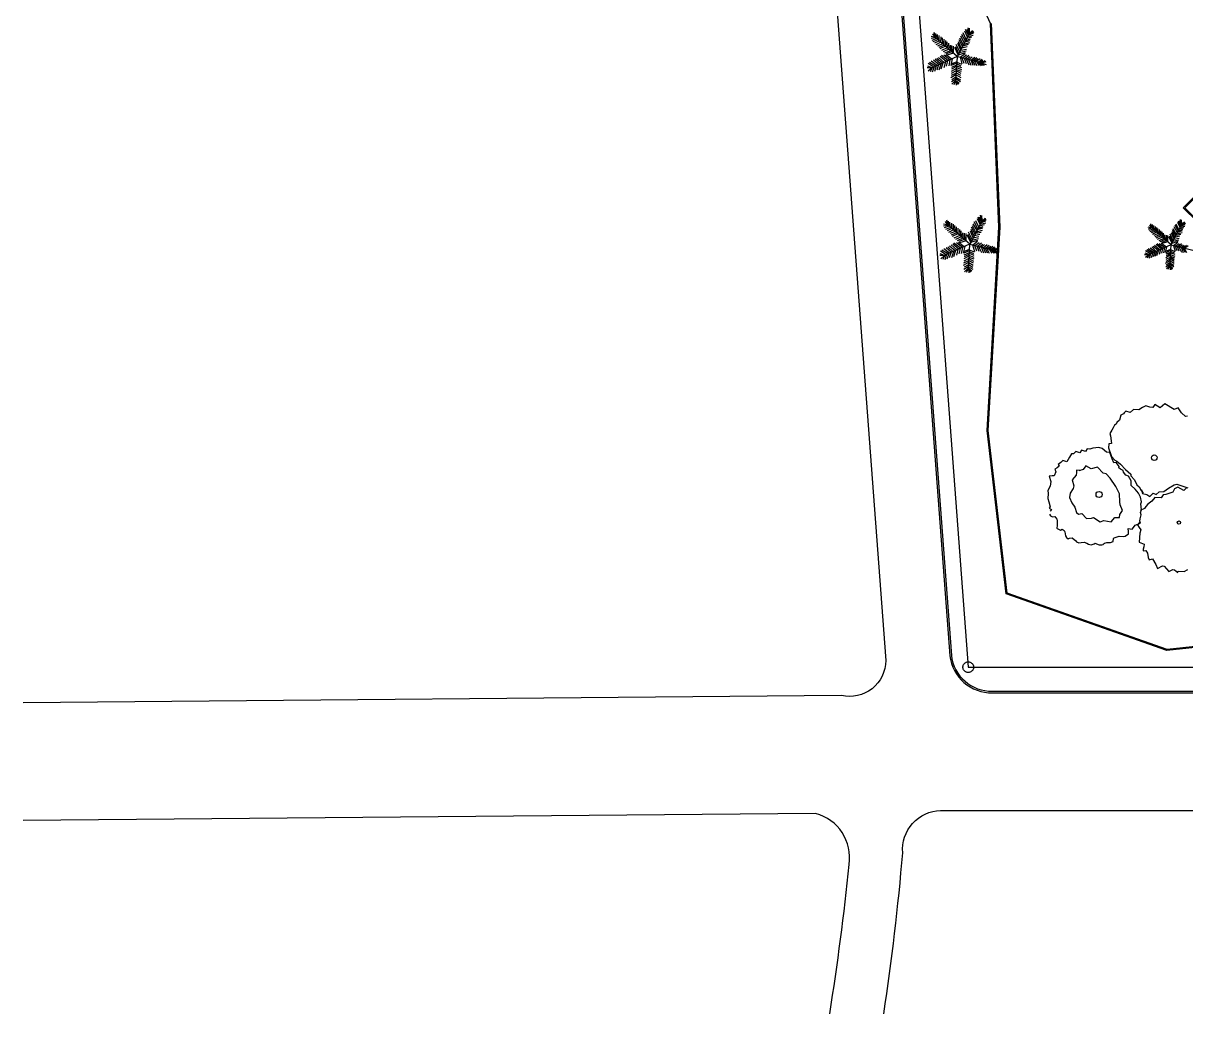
# Model space of a CAD drawing. Header units: millimetres. Extents: x 185 to 501, y 106 to 528.
# Drawn here: x 184.6 to 293.4, y 106.3 to 198.9 of the extents above; entities that cross this region are included whole.
import ezdxf

# ---------------------------------------------------------------- set-up
doc = ezdxf.new("R2010")
doc.units = ezdxf.units.MM
doc.linetypes.add('PHANTOM2', pattern=[31.75, 15.875, -3.175, 3.175, -3.175, 3.175, -3.175])
for name, color, linetype in [('aceras', 7, 'Continuous'), ('arboles', 84, 'Continuous'), ('cerca', 50, 'Continuous'), ('linprop', 7, 'PHANTOM2')]:
    doc.layers.add(name, color=color, linetype=linetype)

msp = doc.modelspace()

# ---------------------------------------------------------------- linework, layer by layer
at = {"layer": 'aceras'}
for p, q in [((293.14, 181.63), (300.18, 188.73)), ((293.28, 181.63), (300.18, 188.59)), ((293.14, 181.63), (314.46, 160.52)), ((293.28, 181.63), (314.45, 160.66))]:
    msp.add_line(p, q, dxfattribs=at)
for points in [[(220.68, 526.3, -0.051149), (229.59, 487.58), (233.68, 410.15), (235.43, 377.52, 0.075485), (241.23, 311.19), (248.69, 291.17), (255.94, 264.3), (265.31, 139.31, -0.480676), (261.17, 136.03), (184.64, 135.35)], [(220.68, 526.3, -0.051149), (229.59, 487.58), (233.68, 410.15), (235.43, 377.52, 0.075485), (241.23, 311.19), (248.69, 291.17), (255.94, 264.3), (265.31, 139.31, -0.480676), (261.17, 136.03), (184.64, 135.35)], [(246.92, 320.83, 0.008844), (248.56, 313.43), (255.98, 293.51), (263.52, 265.6), (273.03, 138.69), (355.9, 138.69)], [(246.92, 320.83, 0.008844), (248.56, 313.43), (255.98, 293.51), (263.52, 265.6), (273.03, 138.69), (355.9, 138.69)], [(246.32, 316.42, 0.004082), (247.12, 312.99), (254.55, 293.05), (262.03, 265.34), (271.45, 139.78, 0.385731), (275.3, 136.44), (354.22, 136.44)], [(246.98, 312.95), (254.41, 293), (261.89, 265.32), (271.3, 139.76, 0.38586), (275.3, 136.29), (354.22, 136.29)], [(246.98, 312.95), (254.41, 293), (261.89, 265.32), (271.3, 139.76, 0.38586), (275.3, 136.29), (354.22, 136.29)], [(247.12, 312.99), (254.55, 293.05), (262.03, 265.34), (271.45, 139.78, 0.385731), (275.3, 136.44), (354.22, 136.44)], [(265.12, 106.29, 0.017593), (266.9, 121.34, -0.432103), (270.45, 125.29), (341.91, 125.29)], [(265.12, 106.29, 0.017593), (266.9, 121.34, -0.432103), (270.45, 125.29), (341.91, 125.29)], [(260.07, 106.29, 0.015064), (261.89, 120.23, 0.381486), (258.75, 125.01), (184.64, 124.35)], [(260.07, 106.29, 0.015064), (261.89, 120.23, 0.381486), (258.75, 125.01), (184.64, 124.35)]]:
    msp.add_lwpolyline(points, format="xyb", dxfattribs=at)
at = {"layer": 'arboles', "linetype": 'Continuous'}
for p, q in [((269.96, 197.56), (269.73, 197.9)), ((269.97, 197.55), (269.84, 198.01)), ((270.05, 197.47), (270.01, 197.92)), ((272.02, 195.78), (273.15, 197.95)), ((272.85, 197.37), (272.56, 197.98)), ((272.97, 197.6), (272.71, 198.15)), ((273.04, 197.74), (272.78, 198.3)), ((273.08, 197.88), (272.92, 198.31)), ((273.14, 197.93), (273.02, 198.47)), ((273.07, 197.81), (273.52, 197.95)), ((273.15, 197.95), (273.08, 197.88)), ((273.13, 197.96), (273.14, 198.44)), ((273.13, 197.9), (273.51, 198.16)), ((273.15, 197.96), (273.43, 198.22)), ((273.15, 197.95), (273.15, 198.19)), ((273.15, 197.95), (273.31, 198.08)), ((273.16, 197.84), (273.54, 198.07)), ((269.97, 197.56), (269.55, 197.65)), ((269.99, 197.53), (269.55, 197.45)), ((270.08, 197.45), (269.62, 197.29)), ((270.2, 197.34), (269.73, 197.15)), ((270.33, 197.23), (269.88, 197.04)), ((272, 195.77), (269.98, 197.54)), ((270.47, 197.11), (270.01, 196.88)), ((270.2, 197.34), (270.15, 197.84)), ((270.63, 196.97), (270.16, 196.76)), ((270.77, 196.84), (270.27, 196.62)), ((270.32, 197.24), (270.32, 197.74)), ((270.48, 197.1), (270.49, 197.63)), ((270.64, 196.96), (270.61, 197.52)), ((270.77, 196.84), (270.77, 197.41)), ((270.92, 196.71), (270.92, 197.28)), ((271.09, 196.57), (271.07, 197.14)), ((271.24, 196.44), (271.2, 197.02)), ((271.39, 196.3), (271.36, 196.84)), ((271.53, 196.18), (271.5, 196.8)), ((272.24, 196.21), (271.89, 196.89)), ((272.33, 196.37), (272.05, 197.01)), ((272.41, 196.53), (272.11, 197.16)), ((272.5, 196.71), (272.17, 197.35)), ((272.58, 196.85), (272.25, 197.49)), ((272.68, 197.04), (272.33, 197.68)), ((272.77, 197.22), (272.42, 197.85)), ((272.54, 196.79), (273.06, 196.92)), ((272.62, 196.93), (273.18, 197.08)), ((272.73, 197.14), (273.22, 197.29)), ((272.79, 197.27), (273.25, 197.44)), ((272.91, 197.49), (273.37, 197.62)), ((272.98, 197.64), (273.49, 197.77)), ((271.99, 195.77), (269.66, 194.73)), ((270.9, 196.73), (270.37, 196.49)), ((270.98, 195.32), (270.41, 195.79)), ((271.06, 196.59), (270.52, 196.34)), ((271.13, 195.39), (270.52, 195.88)), ((271.22, 196.45), (270.68, 196.2)), ((271.32, 195.47), (270.75, 195.89)), ((271.36, 196.32), (270.81, 196.1)), ((271.48, 195.54), (270.94, 195.92)), ((271.49, 196.21), (270.98, 196.03)), ((271.65, 196.08), (271.03, 195.9)), ((271.66, 196.07), (271.65, 196.76)), ((272.1, 195.94), (271.77, 196.61)), ((271.99, 195.76), (271.85, 193.49)), ((272.15, 196.03), (271.86, 196.69)), ((272.01, 195.78), (274.31, 195.19)), ((272.11, 195.95), (272.77, 196.15)), ((272.21, 196.14), (272.83, 196.31)), ((272.27, 195.71), (272.43, 195.1)), ((272.28, 195.71), (272.73, 196.06)), ((272.33, 196.37), (272.86, 196.48)), ((272.44, 196.58), (272.93, 196.71)), ((272.49, 195.65), (272.88, 195.93)), ((272.72, 195.6), (273.1, 195.91)), ((272.92, 195.55), (273.21, 195.77)), ((273.11, 195.5), (273.39, 195.75)), ((273.28, 195.45), (273.64, 195.73)), ((269.67, 194.72), (269.19, 194.71)), ((269.65, 194.72), (269.24, 194.88)), ((269.8, 194.79), (269.27, 195.13)), ((269.65, 194.72), (269.29, 194.41)), ((269.97, 194.87), (269.4, 195.22)), ((269.67, 194.73), (269.46, 194.34)), ((270.12, 194.93), (269.57, 195.33)), ((269.83, 194.8), (269.66, 194.32)), ((270.3, 195.01), (269.78, 195.43)), ((270.04, 194.9), (269.87, 194.38)), ((270.43, 195.08), (269.95, 195.53)), ((270.26, 195.04), (270.09, 194.49)), ((270.63, 195.16), (270.1, 195.59)), ((270.79, 195.23), (270.24, 195.7)), ((270.47, 195.05), (270.28, 194.51)), ((270.66, 195.17), (270.47, 194.59)), ((270.89, 195.28), (270.75, 194.73)), ((271.1, 195.37), (270.98, 194.88)), ((271.31, 195.47), (271.21, 194.91)), ((271.53, 195.56), (271.39, 194.93)), ((271.96, 195.28), (271.43, 195.06)), ((271.95, 195.16), (271.43, 194.93)), ((271.92, 194.65), (271.44, 194.39)), ((271.94, 194.97), (271.46, 194.76)), ((271.93, 194.83), (271.47, 194.59)), ((271.93, 194.75), (272.39, 194.56)), ((271.94, 194.92), (272.39, 194.76)), ((271.95, 195.09), (272.35, 194.91)), ((271.96, 195.25), (272.4, 195.06)), ((272.44, 195.67), (272.62, 195.15)), ((272.66, 195.61), (272.84, 195.13)), ((272.83, 195.57), (273.1, 194.99)), ((273.06, 195.51), (273.28, 194.97)), ((273.26, 195.46), (273.46, 194.98)), ((273.41, 195.42), (273.65, 194.96)), ((273.46, 195.41), (273.82, 195.69)), ((273.59, 195.37), (273.83, 194.94)), ((273.65, 195.36), (273.96, 195.59)), ((273.78, 195.33), (274.15, 195.59)), ((273.81, 195.32), (274.06, 194.94)), ((273.98, 195.27), (274.33, 195.54)), ((274, 195.27), (274.24, 194.92)), ((274.14, 195.23), (274.4, 195.44)), ((274.18, 195.22), (274.37, 194.94)), ((274.27, 195.2), (274.6, 195.4)), ((274.3, 195.19), (274.7, 195.32)), ((274.3, 195.19), (274.51, 194.94)), ((274.33, 195.16), (274.72, 195.02)), ((271.88, 194.06), (271.39, 193.77)), ((271.91, 194.43), (271.43, 194.2)), ((271.89, 194.23), (271.43, 194)), ((271.86, 193.67), (271.45, 193.4)), ((271.87, 193.85), (271.49, 193.61)), ((271.85, 193.56), (272.19, 193.29)), ((271.86, 193.71), (272.29, 193.45)), ((271.88, 193.86), (272.3, 193.61)), ((271.9, 194.26), (272.32, 194.04)), ((271.91, 194.07), (272.33, 193.82)), ((271.92, 194.56), (272.38, 194.4)), ((271.93, 194.44), (272.35, 194.21)), ((271.85, 193.53), (271.51, 193.19)), ((271.85, 193.49), (271.67, 193.14)), ((271.85, 193.52), (272.08, 193.16)), ((271.87, 193.49), (271.9, 193.1)), ((274.14, 180.06), (273.88, 180.61)), ((274.21, 180.2), (273.95, 180.76)), ((274.25, 180.34), (274.09, 180.76)), ((274.31, 180.39), (274.19, 180.93)), ((274.3, 180.42), (274.31, 180.9)), ((274.31, 180.36), (274.68, 180.62)), ((274.32, 180.42), (274.6, 180.68)), ((274.32, 180.41), (274.32, 180.65)), ((274.32, 180.41), (274.48, 180.54)), ((274.33, 180.3), (274.71, 180.53)), ((292.99, 180.07), (292.89, 180.54)), ((292.99, 180.1), (292.99, 180.52)), ((271.14, 180.01), (270.72, 180.11)), ((271.16, 179.99), (270.72, 179.91)), ((271.25, 179.91), (270.79, 179.75)), ((271.13, 180.02), (270.9, 180.36)), ((271.37, 179.8), (270.9, 179.61)), ((271.14, 180.01), (271.02, 180.47)), ((271.51, 179.69), (271.05, 179.49)), ((273.17, 178.23), (271.15, 180)), ((271.23, 179.93), (271.18, 180.38)), ((271.64, 179.57), (271.18, 179.34)), ((271.38, 179.8), (271.32, 180.3)), ((271.8, 179.43), (271.33, 179.22)), ((271.5, 179.69), (271.49, 180.19)), ((271.65, 179.56), (271.66, 180.09)), ((271.81, 179.42), (271.78, 179.97)), ((271.94, 179.3), (271.94, 179.87)), ((272.09, 179.17), (272.09, 179.74)), ((272.26, 179.03), (272.24, 179.6)), ((272.41, 178.89), (272.37, 179.48)), ((273.2, 178.24), (274.32, 180.41)), ((273.5, 178.83), (273.23, 179.46)), ((273.58, 178.99), (273.29, 179.62)), ((273.67, 179.16), (273.34, 179.81)), ((273.75, 179.31), (273.42, 179.95)), ((273.85, 179.5), (273.5, 180.14)), ((273.94, 179.68), (273.59, 180.31)), ((274.02, 179.83), (273.73, 180.43)), ((273.79, 179.39), (274.35, 179.53)), ((273.9, 179.6), (274.39, 179.75)), ((273.97, 179.73), (274.42, 179.9)), ((274.08, 179.95), (274.54, 180.08)), ((274.16, 180.1), (274.66, 180.23)), ((274.32, 180.41), (274.25, 180.34)), ((274.25, 180.27), (274.69, 180.4)), ((290.21, 179.74), (289.85, 179.82)), ((290.23, 179.72), (289.85, 179.65)), ((290.32, 179.64), (289.91, 179.51)), ((290.21, 179.74), (290.01, 180.04)), ((290.42, 179.55), (290.01, 179.39)), ((290.21, 179.73), (290.11, 180.14)), ((290.54, 179.45), (290.13, 179.28)), ((292, 178.17), (290.22, 179.73)), ((290.29, 179.67), (290.25, 180.06)), ((290.42, 179.55), (290.38, 179.99)), ((290.53, 179.46), (290.53, 179.9)), ((290.66, 179.34), (290.67, 179.8)), ((290.8, 179.21), (290.77, 179.7)), ((290.92, 179.12), (290.92, 179.61)), ((291.05, 179), (291.05, 179.49)), ((292.02, 178.19), (293, 180.09)), ((292.44, 178.99), (292.14, 179.56)), ((292.5, 179.12), (292.21, 179.68)), ((292.59, 179.29), (292.29, 179.85)), ((292.67, 179.45), (292.37, 180)), ((292.74, 179.58), (292.49, 180.11)), ((292.84, 179.78), (292.62, 180.26)), ((292.63, 179.37), (293.07, 179.51)), ((292.9, 179.9), (292.68, 180.39)), ((292.69, 179.49), (293.09, 179.64)), ((292.79, 179.68), (293.19, 179.79)), ((292.94, 180.03), (292.8, 180.4)), ((292.86, 179.81), (293.3, 179.93)), ((293, 180.09), (292.94, 180.03)), ((292.94, 179.96), (293.33, 180.08)), ((292.99, 180.05), (293.32, 180.27)), ((293, 180.09), (293, 180.29)), ((293, 180.09), (293.15, 180.2)), ((293.01, 180.09), (293.25, 180.32)), ((293.01, 179.99), (293.35, 180.19)), ((271.94, 179.3), (271.44, 179.08)), ((272.07, 179.19), (271.54, 178.95)), ((272.23, 179.05), (271.69, 178.8)), ((272.3, 177.85), (271.69, 178.34)), ((272.39, 178.91), (271.85, 178.66)), ((272.49, 177.93), (271.93, 178.35)), ((272.53, 178.78), (271.98, 178.56)), ((272.65, 178), (272.11, 178.38)), ((272.66, 178.67), (272.15, 178.48)), ((272.82, 178.54), (272.2, 178.36)), ((272.56, 178.76), (272.53, 179.3)), ((272.7, 178.64), (272.67, 179.26)), ((272.83, 178.53), (272.82, 179.22)), ((273.27, 178.4), (272.94, 179.07)), ((273.32, 178.48), (273.03, 179.14)), ((273.41, 178.67), (273.06, 179.35)), ((273.28, 178.41), (273.94, 178.61)), ((273.38, 178.6), (274, 178.77)), ((273.45, 178.17), (273.9, 178.52)), ((273.5, 178.83), (274.03, 178.94)), ((273.61, 179.04), (274.1, 179.17)), ((273.66, 178.11), (274.05, 178.39)), ((273.71, 179.25), (274.23, 179.37)), ((273.89, 178.06), (274.27, 178.37)), ((290.65, 179.35), (290.25, 179.15)), ((290.79, 179.22), (290.39, 179.04)), ((290.92, 179.12), (290.48, 178.92)), ((291.03, 179.02), (290.57, 178.81)), ((291.17, 178.89), (290.69, 178.67)), ((291.31, 178.77), (290.84, 178.55)), ((291.44, 178.66), (290.95, 178.46)), ((291.55, 178.56), (291.1, 178.4)), ((291.69, 178.44), (291.15, 178.29)), ((291.19, 178.87), (291.18, 179.38)), ((291.33, 178.76), (291.3, 179.27)), ((291.46, 178.64), (291.43, 179.11)), ((291.58, 178.53), (291.56, 179.08)), ((291.69, 178.43), (291.69, 179.04)), ((292.09, 178.32), (291.8, 178.91)), ((292.13, 178.4), (291.87, 178.98)), ((292.21, 178.56), (291.9, 179.16)), ((292.28, 178.7), (292.04, 179.26)), ((292.09, 178.33), (292.67, 178.51)), ((292.36, 178.84), (292.1, 179.4)), ((292.18, 178.5), (292.72, 178.65)), ((292.24, 178.12), (292.64, 178.43)), ((292.29, 178.7), (292.75, 178.8)), ((292.38, 178.88), (292.81, 179)), ((292.47, 179.07), (292.92, 179.18)), ((292.54, 179.19), (293.03, 179.32)), ((270.82, 177.18), (270.41, 177.34)), ((270.97, 177.25), (270.44, 177.59)), ((271.14, 177.33), (270.57, 177.68)), ((271.29, 177.39), (270.74, 177.79)), ((273.16, 178.23), (270.83, 177.19)), ((271, 177.26), (270.83, 176.78)), ((271.47, 177.47), (270.95, 177.89)), ((271.22, 177.36), (271.04, 176.84)), ((271.61, 177.53), (271.12, 177.99)), ((271.43, 177.5), (271.26, 176.95)), ((271.8, 177.62), (271.27, 178.05)), ((271.96, 177.69), (271.42, 178.16)), ((271.64, 177.51), (271.45, 176.97)), ((272.15, 177.78), (271.58, 178.24)), ((271.83, 177.63), (271.64, 177.04)), ((272.06, 177.74), (271.92, 177.19)), ((272.27, 177.83), (272.15, 177.33)), ((272.48, 177.92), (272.38, 177.37)), ((272.7, 178.02), (272.56, 177.39)), ((273.13, 177.74), (272.6, 177.52)), ((273.12, 177.62), (272.61, 177.39)), ((273.11, 177.43), (272.63, 177.22)), ((273.1, 177.28), (272.64, 177.05)), ((273.16, 178.22), (273.02, 175.95)), ((273.11, 177.38), (273.56, 177.22)), ((273.12, 177.55), (273.52, 177.37)), ((273.13, 177.71), (273.57, 177.51)), ((273.18, 178.23), (275.48, 177.65)), ((273.44, 178.17), (273.6, 177.56)), ((273.61, 178.13), (273.79, 177.6)), ((273.83, 178.07), (274.02, 177.59)), ((274, 178.03), (274.27, 177.45)), ((274.09, 178), (274.38, 178.23)), ((274.23, 177.97), (274.45, 177.43)), ((274.28, 177.96), (274.56, 178.2)), ((274.43, 177.92), (274.63, 177.43)), ((274.45, 177.91), (274.81, 178.19)), ((274.58, 177.88), (274.82, 177.42)), ((274.63, 177.87), (274.99, 178.15)), ((274.76, 177.83), (275, 177.39)), ((274.82, 177.82), (275.13, 178.05)), ((274.95, 177.78), (275.32, 178.05)), ((274.98, 177.78), (275.23, 177.4)), ((275.15, 177.73), (275.5, 178)), ((275.18, 177.73), (275.41, 177.38)), ((275.31, 177.69), (275.57, 177.9)), ((275.35, 177.68), (275.54, 177.4)), ((275.44, 177.66), (275.77, 177.86)), ((275.47, 177.65), (275.87, 177.77)), ((275.47, 177.65), (275.68, 177.4)), ((275.5, 177.62), (275.89, 177.48)), ((289.95, 177.25), (289.53, 177.25)), ((289.94, 177.26), (289.57, 177.4)), ((290.07, 177.32), (289.6, 177.61)), ((289.94, 177.25), (289.62, 176.98)), ((290.22, 177.38), (289.72, 177.69)), ((289.96, 177.27), (289.77, 176.92)), ((290.35, 177.44), (289.86, 177.79)), ((290.09, 177.33), (289.94, 176.9)), ((291.98, 178.17), (289.95, 177.26)), ((290.5, 177.51), (290.05, 177.87)), ((290.28, 177.41), (290.13, 176.96)), ((290.62, 177.56), (290.2, 177.97)), ((290.47, 177.53), (290.32, 177.05)), ((290.79, 177.64), (290.33, 178.02)), ((290.93, 177.7), (290.46, 178.11)), ((290.65, 177.54), (290.48, 177.07)), ((291.1, 177.78), (290.6, 178.19)), ((290.82, 177.65), (290.65, 177.13)), ((291.23, 177.84), (290.7, 178.27)), ((291.4, 177.91), (290.9, 178.28)), ((291.02, 177.74), (290.9, 177.26)), ((291.54, 177.97), (291.06, 178.3)), ((291.2, 177.82), (291.1, 177.39)), ((291.39, 177.91), (291.3, 177.42)), ((291.58, 177.99), (291.46, 177.44)), ((291.96, 177.74), (291.49, 177.55)), ((291.96, 177.64), (291.5, 177.43)), ((291.94, 177.47), (291.52, 177.29)), ((291.94, 177.35), (291.53, 177.14)), ((291.99, 178.17), (291.86, 176.18)), ((291.93, 177.28), (292.34, 177.11)), ((291.94, 177.43), (292.34, 177.29)), ((291.95, 177.58), (292.3, 177.42)), ((291.96, 177.72), (292.35, 177.55)), ((292.01, 178.18), (294.02, 177.67)), ((292.23, 178.12), (292.38, 177.59)), ((292.38, 178.08), (292.54, 177.63)), ((292.43, 178.07), (292.76, 178.31)), ((292.58, 178.03), (292.74, 177.61)), ((292.62, 178.02), (292.96, 178.3)), ((292.72, 178), (292.96, 177.49)), ((292.8, 177.98), (293.06, 178.17)), ((292.93, 177.94), (293.12, 177.47)), ((292.97, 177.93), (293.22, 178.15)), ((293.1, 177.9), (293.28, 177.48)), ((293.12, 177.9), (293.43, 178.14)), ((293.23, 177.87), (293.44, 177.47)), ((293.27, 177.86), (293.59, 178.1)), ((270.84, 177.18), (270.36, 177.17)), ((270.82, 177.18), (270.46, 176.87)), ((270.85, 177.19), (270.64, 176.79)), ((273.05, 176.51), (272.56, 176.23)), ((273.06, 176.69), (272.6, 176.46)), ((273.09, 177.11), (272.61, 176.85)), ((273.08, 176.89), (272.61, 176.66)), ((273.04, 176.31), (272.66, 176.07)), ((273.03, 176.16), (273.46, 175.91)), ((273.05, 176.32), (273.47, 176.07)), ((273.07, 176.72), (273.49, 176.5)), ((273.08, 176.53), (273.5, 176.28)), ((273.09, 177.02), (273.55, 176.86)), ((273.1, 177.2), (273.56, 177.02)), ((273.1, 176.9), (273.52, 176.66)), ((291.89, 176.67), (291.46, 176.42)), ((291.93, 177.19), (291.5, 176.96)), ((291.91, 177), (291.5, 176.79)), ((291.9, 176.83), (291.5, 176.62)), ((291.87, 176.33), (291.51, 176.09)), ((291.88, 176.49), (291.55, 176.28)), ((291.86, 176.21), (291.56, 175.92)), ((291.86, 176.17), (291.71, 175.87)), ((291.86, 176.24), (292.16, 176)), ((291.86, 176.2), (292.07, 175.88)), ((291.87, 176.36), (292.25, 176.14)), ((291.88, 176.17), (291.91, 175.83)), ((291.89, 176.5), (292.26, 176.28)), ((291.9, 176.85), (292.28, 176.65)), ((291.91, 176.68), (292.29, 176.47)), ((291.92, 177.11), (292.33, 176.97)), ((291.93, 177.01), (292.3, 176.8)), ((273.03, 176.12), (272.62, 175.86)), ((273.02, 175.99), (272.68, 175.65)), ((273.02, 175.94), (272.85, 175.6)), ((273.02, 176.02), (273.36, 175.75)), ((273.02, 175.97), (273.25, 175.62)), ((273.04, 175.95), (273.07, 175.56)), ((289.64, 163.12), (289.33, 162.96)), ((290.02, 163.01), (289.64, 163.12)), ((290.49, 163.25), (290.28, 162.97)), ((290.98, 162.93), (290.49, 163.25)), ((291.43, 163.3), (290.98, 162.93)), ((292.28, 162.77), (291.43, 163.3)), ((287.31, 162.24), (287.18, 161.78)), ((287.55, 162.37), (287.31, 162.24)), ((287.61, 162.48), (287.55, 162.37)), ((287.76, 162.61), (287.61, 162.48)), ((288.18, 162.49), (287.76, 162.61)), ((288.49, 162.77), (288.18, 162.49)), ((288.97, 162.76), (288.49, 162.77)), ((289.33, 162.96), (288.97, 162.76)), ((290.28, 162.97), (290.02, 163.01)), ((292.66, 162.94), (292.28, 162.77)), ((292.99, 162.46), (292.66, 162.94)), ((293.34, 162.13), (292.99, 162.46)), ((293.54, 162.14), (293.34, 162.13)), ((286.59, 161.07), (286.45, 160.86)), ((286.71, 161.32), (286.59, 161.07)), ((286.86, 161.42), (286.71, 161.32)), ((286.93, 161.57), (286.86, 161.42)), ((287.18, 161.78), (286.93, 161.57)), ((286.38, 160.69), (286.27, 160.52)), ((286.27, 160.52), (286.33, 160.32)), ((286.33, 160.32), (286.43, 159.61)), ((286.45, 160.86), (286.38, 160.69)), ((283.1, 158.85), (282.87, 158.62)), ((283.48, 158.73), (283.1, 158.85)), ((283.63, 158.98), (283.48, 158.73)), ((284.01, 158.85), (283.63, 158.98)), ((284.15, 159.09), (284.01, 158.85)), ((284.39, 159.06), (284.15, 159.09)), ((284.69, 159.16), (284.39, 159.06)), ((285.23, 159.23), (284.69, 159.16)), ((285.54, 159.12), (285.23, 159.23)), ((285.96, 158.78), (285.54, 159.12)), ((286.27, 158.77), (285.96, 158.78)), ((286.18, 159.57), (286.15, 159.18)), ((286.15, 159.18), (286.4, 158.49)), ((286.43, 159.61), (286.18, 159.57)), ((286.49, 158.17), (286.27, 158.77)), ((281.68, 157.82), (281.45, 157.65)), ((281.88, 158.02), (281.68, 157.82)), ((282.24, 157.88), (281.88, 158.02)), ((282.5, 158.32), (282.24, 157.88)), ((282.68, 158.64), (282.5, 158.32)), ((282.87, 158.62), (282.68, 158.64)), ((286.4, 158.49), (286.45, 158.36)), ((286.45, 158.36), (286.74, 158.05)), ((286.64, 157.8), (286.49, 158.17)), ((286.88, 157.82), (286.64, 157.8)), ((286.74, 158.05), (286.92, 157.94)), ((287.14, 157.44), (286.88, 157.82)), ((286.92, 157.94), (287.26, 157.67)), ((287.26, 157.67), (287.74, 157.17)), ((280.88, 156.58), (280.59, 156.54)), ((281.08, 156.59), (280.88, 156.58)), ((281.22, 156.94), (281.08, 156.59)), ((281.34, 157.31), (281.13, 157.2)), ((281.13, 157.2), (281.22, 156.94)), ((281.52, 157.47), (281.34, 157.31)), ((281.45, 157.65), (281.52, 157.47)), ((283.11, 156.65), (282.76, 156.21)), ((283.17, 156.89), (283.11, 156.65)), ((283.17, 157.1), (283.17, 156.89)), ((283.55, 157.08), (283.17, 157.1)), ((283.77, 157.18), (283.37, 157.05)), ((284.04, 157.5), (283.77, 157.18)), ((284.53, 157.24), (284.04, 157.5)), ((285.13, 157.37), (284.53, 157.24)), ((285.64, 156.84), (285.13, 157.37)), ((285.92, 156.77), (285.64, 156.84)), ((286.3, 156.36), (285.92, 156.77)), ((287.12, 157.32), (287.14, 157.44)), ((287.28, 157.21), (287.12, 157.32)), ((287.53, 157.08), (287.28, 157.21)), ((287.55, 156.91), (287.53, 157.08)), ((287.78, 156.65), (287.55, 156.91)), ((287.74, 157.17), (288.25, 156.73)), ((288.03, 156.55), (287.78, 156.65)), ((288.25, 156.73), (288.23, 156.59)), ((288.23, 156.59), (288.58, 156.21)), ((280.7, 155.6), (280.47, 155.2)), ((280.59, 156.54), (280.74, 156.04)), ((280.74, 156.04), (280.7, 155.6)), ((282.76, 156.21), (282.91, 155.65)), ((282.91, 155.65), (282.84, 155.39)), ((286.83, 155.58), (286.3, 156.36)), ((287.17, 154.89), (286.83, 155.58)), ((288.27, 156.11), (288.03, 156.55)), ((288.26, 155.68), (288.27, 156.11)), ((288.63, 155.34), (288.26, 155.68)), ((288.58, 156.21), (288.79, 155.73)), ((288.79, 155.73), (289.01, 155.55)), ((289.01, 155.55), (289.2, 155.2)), ((291.75, 155.41), (292.3, 155.73)), ((292.3, 155.73), (292.53, 155.8)), ((292.62, 155.52), (292.32, 155.37)), ((292.53, 155.8), (293.56, 155.45)), ((293.2, 155.19), (292.62, 155.52)), ((280.47, 155.2), (280.52, 154.92)), ((280.52, 154.92), (280.47, 154.46)), ((280.47, 154.46), (280.56, 154.14)), ((282.55, 154.94), (282.49, 154.54)), ((282.49, 154.54), (282.71, 154.05)), ((282.84, 155.39), (282.55, 154.94)), ((287.21, 154.15), (287.17, 154.89)), ((288.95, 154.95), (288.63, 155.34)), ((289.14, 154.57), (288.95, 154.95)), ((289.23, 154.13), (289.14, 154.57)), ((289.2, 155.2), (289.4, 154.99)), ((289.4, 154.99), (289.23, 155.26)), ((289.23, 155.26), (289.34, 154.91)), ((289.34, 154.91), (289.73, 154.84)), ((289.73, 154.84), (290.01, 154.63)), ((290.01, 154.63), (290.34, 154.96)), ((290.48, 154.55), (290.19, 154.2)), ((290.34, 154.96), (290.61, 154.84)), ((291.07, 154.52), (290.48, 154.55)), ((290.61, 154.84), (290.89, 155.08)), ((290.89, 155.08), (291.33, 155.12)), ((291.27, 154.8), (291.07, 154.52)), ((291.51, 154.83), (291.27, 154.8)), ((291.33, 155.12), (291.75, 155.41)), ((292.16, 155.05), (291.51, 154.83)), ((292.32, 155.37), (292.16, 155.05)), ((293.45, 155.44), (293.2, 155.19)), ((280.56, 154.14), (280.7, 153.69)), ((280.7, 153.69), (280.59, 153.54)), ((280.59, 153.54), (280.81, 153.43)), ((280.81, 153.43), (280.7, 153.26)), ((282.71, 154.05), (283.01, 153.66)), ((283.01, 153.66), (283.14, 153.15)), ((287.23, 153.85), (287.21, 154.15)), ((287.22, 152.96), (287.47, 153.33)), ((287.47, 153.33), (287.23, 153.85)), ((289.52, 153.53), (289.1, 153.34)), ((289.14, 153.15), (289.24, 153.41)), ((289.16, 153.95), (289.23, 154.13)), ((289.24, 153.41), (289.16, 153.95)), ((289.63, 153.7), (289.52, 153.53)), ((289.82, 153.94), (289.63, 153.7)), ((290.19, 154.2), (289.82, 153.94)), ((280.62, 152.98), (280.73, 152.84)), ((280.7, 153.26), (280.7, 153.26)), ((280.73, 152.84), (280.92, 152.73)), ((280.92, 152.73), (281.12, 152.77)), ((281.12, 152.77), (281.3, 152.51)), ((281.3, 152.51), (281.34, 152.47)), ((281.34, 152.47), (281.36, 152.28)), ((281.36, 152.28), (281.36, 152.12)), ((283.14, 153.15), (283.35, 152.99)), ((283.35, 152.99), (283.65, 153.05)), ((283.65, 153.05), (284.08, 152.58)), ((284.08, 152.58), (284.55, 152.63)), ((284.55, 152.63), (284.76, 152.68)), ((284.76, 152.68), (285.38, 152.29)), ((285.38, 152.29), (285.71, 152.41)), ((285.71, 152.41), (286.39, 152.26)), ((286.39, 152.26), (286.74, 152.67)), ((286.74, 152.67), (287.18, 152.69)), ((287.18, 152.69), (287.22, 152.96)), ((289.07, 152.34), (289.1, 152.56)), ((289.15, 152.15), (289.07, 152.34)), ((289.1, 152.56), (289.21, 152.92)), ((289.21, 152.92), (289.14, 153.15)), ((281.35, 151.93), (281.3, 151.69)), ((281.3, 151.69), (281.36, 151.64)), ((281.36, 152.12), (281.35, 151.93)), ((281.36, 151.64), (281.65, 151.5)), ((281.65, 151.5), (281.81, 151.58)), ((281.81, 151.58), (282, 151.47)), ((282, 151.47), (282.06, 151.34)), ((282.06, 151.34), (282.14, 150.96)), ((287.7, 150.92), (288.01, 151.14)), ((288, 151.65), (288.37, 151.6)), ((288.02, 151.36), (288, 151.65)), ((288.01, 151.14), (288.02, 151.36)), ((288.37, 151.6), (288.5, 151.75)), ((288.5, 151.75), (288.64, 151.97)), ((288.64, 151.97), (289.15, 152.15)), ((289.05, 152.2), (288.86, 151.98)), ((288.86, 151.98), (289.03, 151.73)), ((289.03, 151.73), (289.17, 151.53)), ((289.08, 151.21), (289.03, 150.38)), ((289.17, 151.53), (289.08, 151.21)), ((282.14, 150.96), (282.23, 150.8)), ((282.23, 150.8), (282.37, 150.7)), ((282.37, 150.7), (282.49, 150.75)), ((282.49, 150.75), (282.74, 150.79)), ((282.74, 150.79), (282.93, 150.62)), ((282.93, 150.62), (283.07, 150.52)), ((283.07, 150.52), (283.17, 150.4)), ((283.17, 150.4), (283.38, 150.31)), ((283.38, 150.31), (283.58, 150.35)), ((283.58, 150.35), (283.87, 150.37)), ((283.87, 150.37), (284.12, 150.27)), ((284.12, 150.27), (284.28, 150.19)), ((284.28, 150.19), (284.54, 150.13)), ((284.54, 150.13), (284.8, 150.22)), ((284.8, 150.22), (284.89, 150.28)), ((284.89, 150.28), (285.04, 150.22)), ((285.04, 150.22), (285.29, 150.13)), ((285.29, 150.13), (285.51, 150.12)), ((285.51, 150.12), (285.65, 150.16)), ((285.65, 150.16), (285.68, 150.23)), ((285.68, 150.23), (285.78, 150.28)), ((285.78, 150.28), (285.98, 150.34)), ((285.98, 150.34), (286.33, 150.33)), ((286.33, 150.33), (286.59, 150.45)), ((286.59, 150.45), (286.63, 150.72)), ((286.63, 150.72), (286.68, 150.77)), ((286.68, 150.77), (287.13, 150.93)), ((287.13, 150.93), (287.52, 150.9)), ((287.52, 150.9), (287.7, 150.92)), ((289.03, 150.38), (289.47, 150.19)), ((289.47, 150.19), (289.46, 149.95)), ((289.46, 149.95), (289.4, 149.73)), ((289.4, 149.73), (289.4, 149.57)), ((289.4, 149.57), (289.63, 149.58)), ((289.63, 149.58), (289.79, 149.33)), ((289.79, 149.33), (289.85, 148.95)), ((289.85, 148.95), (289.95, 148.73)), ((289.95, 148.73), (290.25, 148.81)), ((290.25, 148.81), (290.59, 148.27)), ((290.59, 148.27), (290.72, 147.92)), ((290.72, 147.92), (291.21, 148.16)), ((291.21, 148.16), (291.34, 148.14)), ((291.34, 148.14), (291.8, 147.63)), ((291.8, 147.63), (292.16, 147.82)), ((292.16, 147.82), (292.33, 147.78)), ((292.33, 147.78), (292.62, 147.53)), ((292.62, 147.53), (292.66, 147.65)), ((292.66, 147.65), (293.23, 147.63)), ((293.23, 147.63), (293.57, 147.83))]:
    msp.add_line(p, q, dxfattribs=at)
for centre, radius in [((290.43, 158.27), 0.265), ((285.27, 154.83), 0.287), ((292.73, 152.2), 0.157)]:
    msp.add_circle(centre, radius, dxfattribs=at)
at = {"layer": 'cerca'}
for points in [[(275.11, 198.86), (271.98, 205.72), (268.55, 223.78), (272.17, 242.21), (270.18, 251.89), (272.56, 263.96), (266.22, 277.02), (265.62, 288.7), (257.1, 303.14), (251.31, 319.28), (258.43, 328.21), (258.06, 340.51), (264.81, 344.2)], [(345.78, 141.61), (333.22, 140.9), (318.62, 143.12), (291.61, 140.24), (276.57, 145.55), (274.79, 160.8), (275.9, 179.81), (275.11, 198.86)], [(345.77, 141.71), (333.23, 141.01), (318.62, 143.22), (291.63, 140.34), (276.66, 145.62), (274.89, 160.8), (276, 179.81), (275.21, 198.87)]]:
    msp.add_lwpolyline(points, dxfattribs=at)
at = {"layer": 'linprop'}
msp.add_circle((273.03, 138.69), 0.5, dxfattribs=at)
msp.add_circle((273.03, 138.69), 0.5, dxfattribs=at)

doc.saveas('drawing.dxf')
